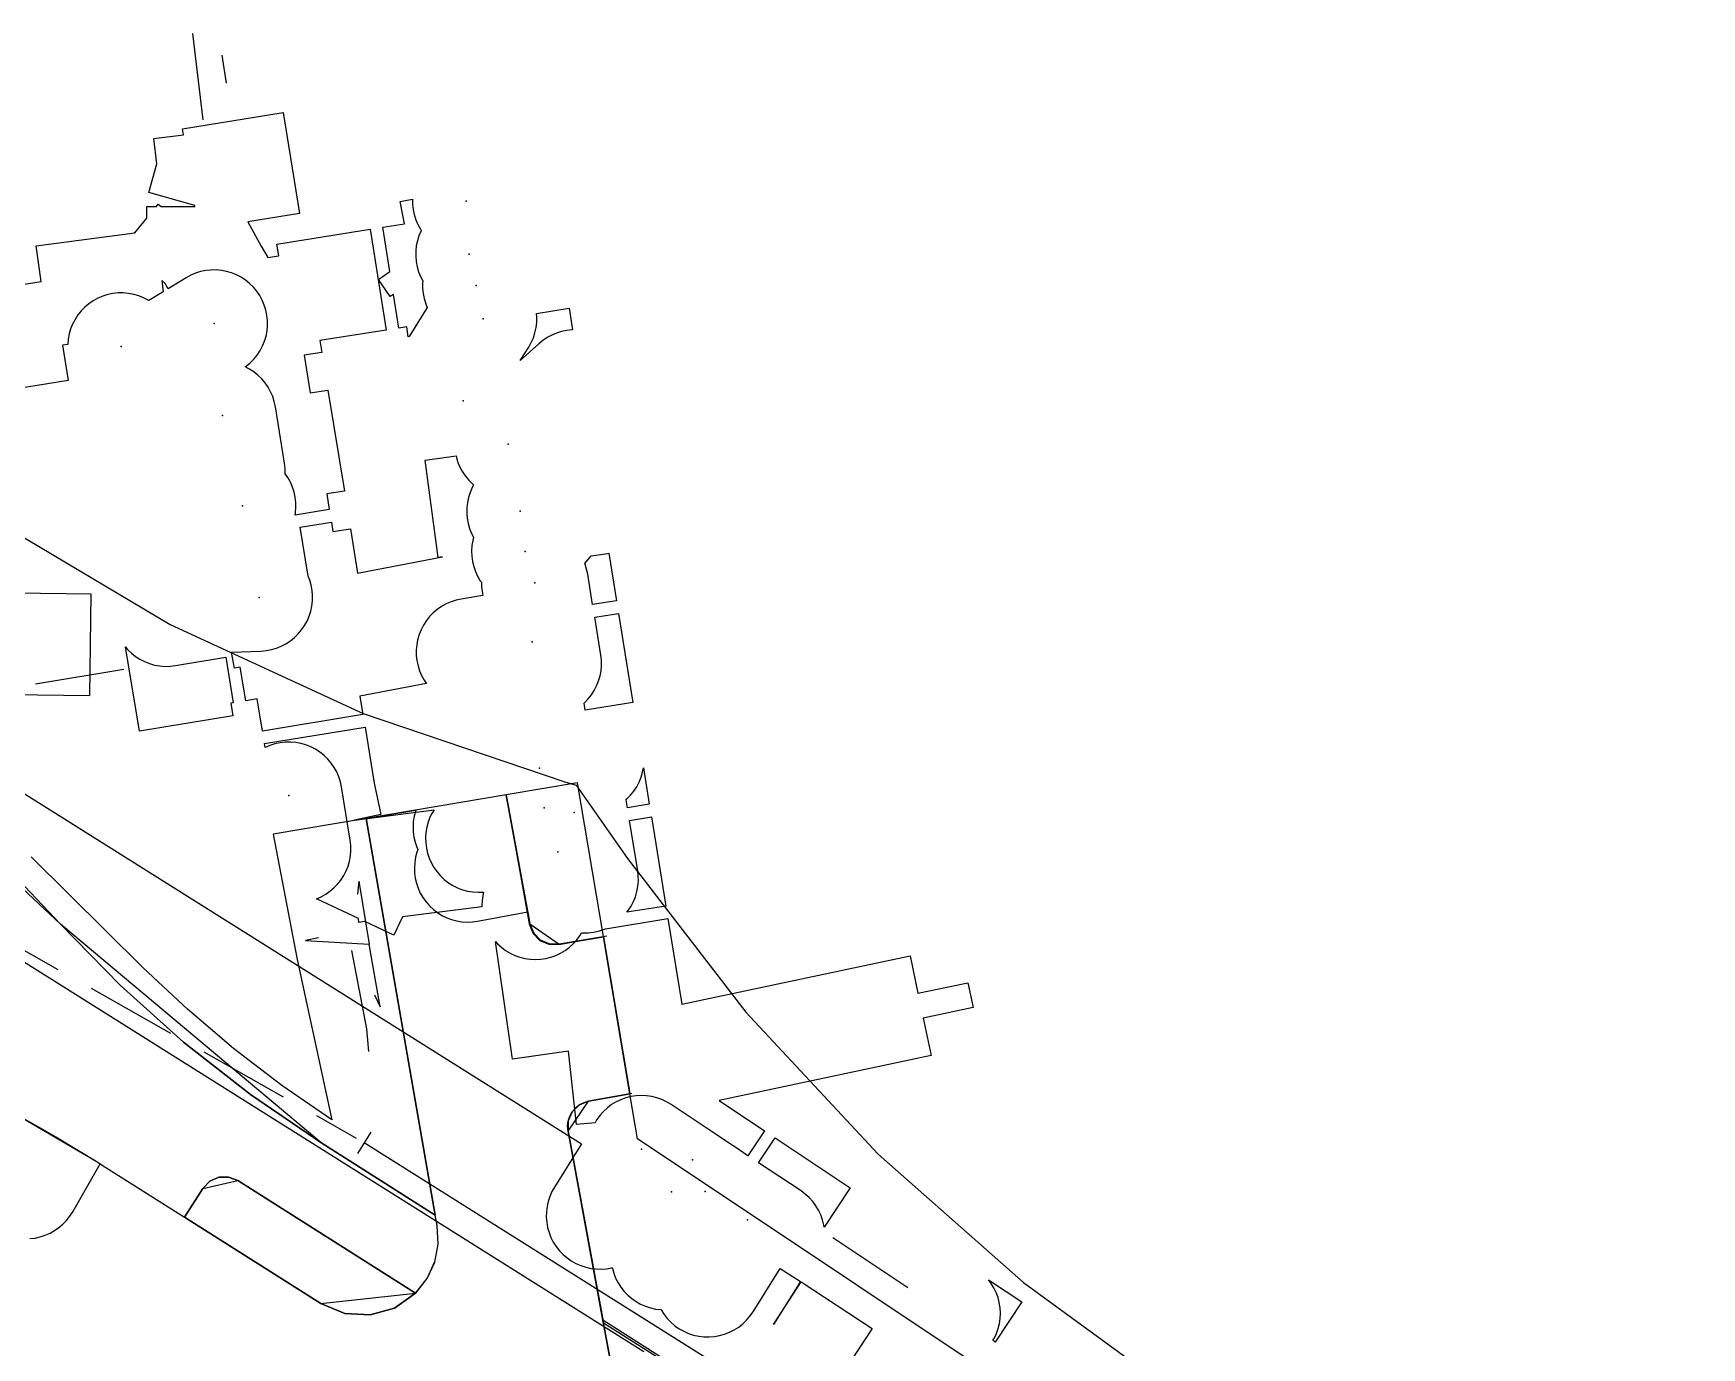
# Model space of a CAD drawing. Header units: metres. Extents: x -3782 to -2031, y 18790 to 19846.
# Drawn here: x -2634.2 to -2568.8, y 19772.1 to 19823.6 of the extents above; entities that cross this region are included whole.
import ezdxf

# ---------------------------------------------------------------- set-up
doc = ezdxf.new("R2010")
doc.units = ezdxf.units.M
for name, color, linetype in [('BENCH', 7, 'Continuous'), ('BOUNDARY', 7, 'Continuous'), ('CURB', 7, 'Continuous'), ('ELECTR_CABLE', 7, 'Continuous'), ('GRASS', 7, 'Continuous'), ('GROUND', 7, 'Continuous'), ('HEAT', 7, 'Continuous'), ('OVERHEAD_POWER_LINE', 7, 'Continuous'), ('ROAD', 7, 'Continuous'), ('SIDEWALK_PATH', 7, 'Continuous'), ('TRASH_BIN', 7, 'Continuous'), ('TREE', 7, 'Continuous')]:
    doc.layers.add(name, color=color, linetype=linetype)

msp = doc.modelspace()

# ---------------------------------------------------------------- linework, layer by layer
at = {"layer": 'BENCH'}
for p in [(-2614.207, 19793.23), (-2609.215, 19778.18)]:
    msp.add_point(p, dxfattribs=at)
at = {"layer": 'BOUNDARY'}
msp.add_lwpolyline([(-2636.057, 19804.681), (-2628.881, 19800.423), (-2621.302, 19796.935), (-2613.4, 19794.256), (-2612.954, 19794.13), (-2610.942, 19791.245), (-2606.3, 19785.218), (-2601.106, 19779.661), (-2595.408, 19774.621), (-2589.257, 19770.145)], dxfattribs=at)
at = {"layer": 'CURB'}
for points in [[(-2618.476, 19777.269), (-2622.968, 19780.111), (-2633.176, 19788.673), (-2639.176, 19794.289)], [(-2615.695, 19793.741), (-2614.765, 19788.696)], [(-2618.476, 19777.269), (-2621.188, 19792.815)], [(-2614.764, 19788.69), (-2613.614, 19787.886)], [(-2611.753, 19788.201), (-2613.614, 19787.886)], [(-2636.509, 19785.108), (-2635.306, 19781.714), (-2634.842, 19781.171), (-2631.779, 19779.379)], [(-2613.267, 19780.563), (-2612.465, 19781.728)], [(-2612.465, 19781.728), (-2610.765, 19782.041)], [(-2611.901, 19773.144), (-2613.267, 19780.563)], [(-2631.779, 19779.379), (-2631.539, 19779.228), (-2628.317, 19777.189)], [(-2628.317, 19777.189), (-2627.592, 19778.314), (-2626.217, 19778.617), (-2619.246, 19774.206)], [(-2628.317, 19777.189), (-2622.963, 19773.801), (-2619.246, 19774.206)], [(-2585.371, 19762.712), (-2593.433, 19761.657), (-2594.1, 19761.805), (-2611.901, 19773.144)], [(-2608.936, 19767.681), (-2611.628, 19771.664), (-2611.901, 19773.144)]]:
    msp.add_lwpolyline(points, dxfattribs=at)
at = {"layer": 'ELECTR_CABLE'}
for points in [[(-2627.588, 19820.218), (-2627.985, 19823.605)], [(-2626.661, 19821.657), (-2626.839, 19822.752)], [(-2637.169, 19813.36), (-2633.943, 19813.872), (-2634.129, 19815.276), (-2630.258, 19815.789), (-2629.794, 19816.358), (-2629.794, 19816.82), (-2629.418, 19816.82), (-2629.345, 19816.91), (-2629.235, 19816.82), (-2627.904, 19816.82), (-2627.909, 19816.853), (-2629.719, 19817.364), (-2629.4, 19818.493), (-2629.516, 19819.489), (-2628.358, 19819.625), (-2628.396, 19819.857), (-2624.447, 19820.497), (-2623.806, 19816.537), (-2625.826, 19816.21), (-2625.313, 19815.256), (-2625.045, 19814.817), (-2624.62, 19814.886), (-2624.692, 19815.341), (-2621.027, 19815.923), (-2620.399, 19811.972), (-2623, 19811.559), (-2622.925, 19811.097), (-2623.626, 19810.984), (-2623.383, 19809.504), (-2622.685, 19809.617), (-2622.044, 19805.657), (-2622.733, 19805.546), (-2622.633, 19804.937), (-2623.978, 19804.716), (-2623.962, 19804.802), (-2623.945, 19805.007), (-2623.948, 19805.213), (-2623.972, 19805.418), (-2624.015, 19805.619), (-2624.078, 19805.816), (-2624.16, 19806.005), (-2624.259, 19806.185), (-2624.359, 19806.33), (-2624.359, 19806.34), (-2624.362, 19806.546), (-2624.385, 19806.751), (-2624.747, 19808.964), (-2624.791, 19809.166), (-2624.854, 19809.362), (-2624.935, 19809.551), (-2625.035, 19809.731), (-2625.152, 19809.901), (-2625.285, 19810.058), (-2625.433, 19810.202), (-2625.594, 19810.33), (-2625.768, 19810.442), (-2625.93, 19810.526), (-2625.891, 19810.553), (-2625.733, 19810.685), (-2625.588, 19810.832), (-2625.459, 19810.992), (-2625.346, 19811.164), (-2625.25, 19811.347), (-2625.173, 19811.538), (-2625.115, 19811.736), (-2625.076, 19811.938), (-2625.058, 19812.143), (-2625.059, 19812.349), (-2625.081, 19812.554), (-2625.123, 19812.756), (-2625.185, 19812.953), (-2625.265, 19813.143), (-2625.364, 19813.323), (-2625.48, 19813.494), (-2625.612, 19813.652), (-2625.759, 19813.797), (-2625.919, 19813.926), (-2626.091, 19814.039), (-2626.274, 19814.135), (-2626.465, 19814.212), (-2626.663, 19814.27), (-2626.865, 19814.309), (-2627.07, 19814.327), (-2627.276, 19814.325), (-2627.481, 19814.303), (-2627.683, 19814.262), (-2627.88, 19814.2), (-2628.07, 19814.12), (-2628.251, 19814.021), (-2628.958, 19813.589), (-2629.07, 19813.798), (-2629.209, 19813.91), (-2629.15, 19813.471), (-2629.714, 19813.127), (-2629.735, 19813.141), (-2629.917, 19813.236), (-2630.109, 19813.313), (-2630.306, 19813.371), (-2630.509, 19813.409), (-2630.714, 19813.427), (-2630.92, 19813.425), (-2631.125, 19813.403), (-2631.327, 19813.361), (-2631.523, 19813.299), (-2631.713, 19813.218), (-2631.894, 19813.119), (-2632.064, 19813.003), (-2632.222, 19812.87), (-2632.366, 19812.723), (-2632.495, 19812.563), (-2632.608, 19812.39), (-2632.703, 19812.207), (-2632.78, 19812.016), (-2632.838, 19811.818), (-2632.876, 19811.616), (-2632.894, 19811.41), (-2632.894, 19811.405), (-2633.097, 19811.378), (-2632.877, 19809.991), (-2636.542, 19809.409)], [(-2634.16, 19798.094), (-2630.69, 19798.67)], [(-2633.267, 19786.887), (-2636.378, 19788.647)], [(-2621.164, 19784.565), (-2621.756, 19787.637)], [(-2628.85, 19784.389), (-2631.961, 19786.149)], [(-2621.086, 19783.686), (-2621.164, 19784.565)], [(-2624.432, 19781.891), (-2627.544, 19783.651)], [(-2621.571, 19780.273), (-2623.127, 19781.153)], [(-2620.999, 19780.524), (-2621.531, 19779.677)], [(-2607.753, 19771.606), (-2621.265, 19780.1)], [(-2602.886, 19776.392), (-2599.937, 19774.432)]]:
    msp.add_lwpolyline(points, dxfattribs=at)
for points in [[(-2619.538, 19811.709), (-2619.591, 19812.101), (-2619.905, 19812.051), (-2620.115, 19813.371), (-2620.244, 19813.283), (-2620.708, 19813.96), (-2620.258, 19814.268), (-2620.533, 19816.001), (-2619.69, 19816.135), (-2619.852, 19817.018), (-2619.369, 19817.106), (-2619.367, 19816.903), (-2619.345, 19816.699), (-2619.302, 19816.497), (-2619.24, 19816.3), (-2619.16, 19816.111), (-2619.061, 19815.93), (-2619.026, 19815.879), (-2619.036, 19815.862), (-2619.116, 19815.672), (-2619.178, 19815.476), (-2619.221, 19815.274), (-2619.243, 19815.069), (-2619.245, 19814.863), (-2619.227, 19814.658), (-2619.189, 19814.455), (-2619.132, 19814.258), (-2619.055, 19814.066), (-2618.968, 19813.899), (-2618.976, 19813.816), (-2618.975, 19813.61), (-2618.954, 19813.405), (-2618.913, 19813.203), (-2618.853, 19813.006), (-2618.791, 19812.857), (-2619.504, 19811.713)], [(-2613.227, 19812.829), (-2613.089, 19811.978), (-2613.114, 19811.978), (-2613.319, 19811.957), (-2613.521, 19811.916), (-2613.718, 19811.855), (-2613.908, 19811.776), (-2614.09, 19811.678), (-2614.261, 19811.563), (-2614.419, 19811.431), (-2615.141, 19810.772), (-2614.812, 19811.299), (-2614.712, 19811.479), (-2614.63, 19811.668), (-2614.566, 19811.864), (-2614.522, 19812.066), (-2614.499, 19812.27), (-2614.495, 19812.476), (-2614.507, 19812.622)], [(-2621.804, 19804.177), (-2621.522, 19802.434), (-2618.196, 19803.073), (-2618.36, 19803.05), (-2618.878, 19806.865), (-2617.658, 19807.036), (-2617.647, 19806.98), (-2617.586, 19806.783), (-2617.507, 19806.593), (-2617.409, 19806.411), (-2617.294, 19806.24), (-2617.162, 19806.082), (-2617.016, 19805.936), (-2616.973, 19805.901), (-2617.031, 19805.795), (-2617.113, 19805.606), (-2617.175, 19805.409), (-2617.219, 19805.208), (-2617.242, 19805.003), (-2617.245, 19804.797), (-2617.227, 19804.591), (-2617.19, 19804.389), (-2617.133, 19804.191), (-2617.057, 19803.999), (-2616.977, 19803.845), (-2617.009, 19803.72), (-2617.042, 19803.517), (-2617.054, 19803.311), (-2617.046, 19803.105), (-2617.017, 19802.901), (-2616.969, 19802.7), (-2616.902, 19802.506), (-2616.815, 19802.319), (-2616.711, 19802.141), (-2616.667, 19802.08), (-2616.665, 19801.93), (-2616.642, 19801.725), (-2616.615, 19801.557), (-2617.46, 19801.42), (-2617.661, 19801.377), (-2617.858, 19801.315), (-2618.047, 19801.233), (-2618.228, 19801.134), (-2618.397, 19801.017), (-2618.555, 19800.884), (-2618.699, 19800.737), (-2618.827, 19800.576), (-2618.94, 19800.403), (-2619.034, 19800.22), (-2619.111, 19800.028), (-2619.168, 19799.83), (-2619.205, 19799.628), (-2619.223, 19799.422), (-2619.22, 19799.216), (-2619.197, 19799.011), (-2619.154, 19798.81), (-2619.092, 19798.613), (-2619.011, 19798.424), (-2618.911, 19798.244), (-2618.823, 19798.115), (-2621.431, 19797.615), (-2621.313, 19796.896), (-2625.26, 19796.248), (-2625.467, 19797.511), (-2625.906, 19797.438), (-2626.124, 19798.751), (-2626.352, 19798.707), (-2626.474, 19799.344), (-2625.314, 19799.385), (-2625.108, 19799.403), (-2624.906, 19799.44), (-2624.708, 19799.497), (-2624.516, 19799.574), (-2624.333, 19799.668), (-2624.16, 19799.781), (-2623.999, 19799.909), (-2623.852, 19800.053), (-2623.719, 19800.211), (-2623.602, 19800.38), (-2623.503, 19800.561), (-2623.421, 19800.75), (-2623.359, 19800.947), (-2623.316, 19801.148), (-2623.293, 19801.353), (-2623.29, 19801.559), (-2623.308, 19801.764), (-2623.345, 19801.967), (-2623.402, 19802.165), (-2623.462, 19802.315), (-2623.779, 19804.242), (-2622.552, 19804.444), (-2622.49, 19804.066)], [(-2611.371, 19801.354), (-2612.303, 19801.203), (-2612.496, 19802.396), (-2612.539, 19802.598), (-2612.601, 19802.794), (-2612.611, 19802.818), (-2612.355, 19803.124), (-2611.726, 19803.208), (-2611.672, 19803.218)], [(-2611.291, 19800.861), (-2610.725, 19797.365), (-2612.601, 19797.061), (-2612.642, 19797.342), (-2612.626, 19797.356), (-2612.482, 19797.504), (-2612.353, 19797.665), (-2612.241, 19797.837), (-2612.146, 19798.02), (-2612.07, 19798.212), (-2612.013, 19798.41), (-2611.975, 19798.612), (-2611.958, 19798.818), (-2611.96, 19799.024), (-2611.983, 19799.229), (-2612.223, 19800.71)], [(-2626.4, 19797.356), (-2626.497, 19797.339), (-2626.415, 19796.846), (-2630.081, 19796.237), (-2630.63, 19799.547), (-2630.544, 19799.445), (-2630.396, 19799.302), (-2630.234, 19799.174), (-2630.061, 19799.063), (-2629.878, 19798.969), (-2629.686, 19798.893), (-2629.488, 19798.837), (-2629.285, 19798.8), (-2629.079, 19798.783), (-2628.873, 19798.787), (-2628.669, 19798.811), (-2626.696, 19799.138)], [(-2619.759, 19788.964), (-2620.104, 19788.237), (-2621.24, 19788.776), (-2621.471, 19788.746), (-2621.49, 19788.894), (-2623.13, 19789.671), (-2622.957, 19789.746), (-2622.776, 19789.846), (-2622.607, 19789.963), (-2622.45, 19790.096), (-2622.306, 19790.244), (-2622.178, 19790.405), (-2622.066, 19790.578), (-2621.972, 19790.762), (-2621.896, 19790.953), (-2621.839, 19791.151), (-2621.802, 19791.354), (-2621.785, 19791.559), (-2621.788, 19791.765), (-2621.811, 19791.97), (-2622.154, 19794.055), (-2622.197, 19794.256), (-2622.26, 19794.453), (-2622.342, 19794.642), (-2622.441, 19794.822), (-2622.559, 19794.992), (-2622.692, 19795.149), (-2622.84, 19795.292), (-2623.001, 19795.421), (-2623.174, 19795.532), (-2623.357, 19795.627), (-2623.549, 19795.703), (-2623.747, 19795.76), (-2623.95, 19795.797), (-2624.155, 19795.814), (-2624.361, 19795.81), (-2624.566, 19795.787), (-2624.767, 19795.744), (-2624.964, 19795.681), (-2625.153, 19795.599), (-2625.153, 19795.599), (-2625.179, 19795.755), (-2621.232, 19796.403), (-2620.87, 19794.197), (-2620.612, 19792.974), (-2621.646, 19792.756), (-2618.526, 19793.153), (-2618.592, 19793.049), (-2618.684, 19792.864), (-2618.757, 19792.671), (-2618.811, 19792.473), (-2618.845, 19792.269), (-2618.859, 19792.064), (-2618.853, 19791.858), (-2618.827, 19791.653), (-2618.781, 19791.452), (-2618.715, 19791.257), (-2618.631, 19791.069), (-2618.528, 19790.89), (-2618.409, 19790.722), (-2618.273, 19790.567), (-2618.123, 19790.426), (-2617.96, 19790.3), (-2617.785, 19790.19), (-2617.601, 19790.099), (-2617.408, 19790.026), (-2617.209, 19789.972), (-2617.006, 19789.937), (-2616.8, 19789.923), (-2616.594, 19789.929), (-2616.579, 19789.931), (-2616.612, 19789.8), (-2616.642, 19789.596), (-2616.652, 19789.391), (-2616.651, 19789.36)], [(-2610.08, 19793.376), (-2610.935, 19793.237), (-2610.96, 19793.393), (-2610.994, 19793.552), (-2610.957, 19793.583), (-2610.813, 19793.731), (-2610.685, 19793.892), (-2610.572, 19794.065), (-2610.478, 19794.248), (-2610.401, 19794.439), (-2610.344, 19794.637), (-2610.312, 19794.811)], [(-2610, 19792.882), (-2609.434, 19789.386), (-2610.957, 19789.14), (-2610.905, 19789.205), (-2610.793, 19789.378), (-2610.698, 19789.561), (-2610.622, 19789.752), (-2610.565, 19789.95), (-2610.527, 19790.153), (-2610.51, 19790.358), (-2610.512, 19790.564), (-2610.535, 19790.769), (-2610.855, 19792.743)], [(-2609.354, 19788.893), (-2608.811, 19785.534), (-2599.853, 19787.431), (-2599.542, 19785.964), (-2597.585, 19786.378), (-2597.378, 19785.4), (-2599.335, 19784.985), (-2599.024, 19783.518), (-2607.346, 19781.756), (-2605.562, 19780.571), (-2606.211, 19779.594), (-2606.729, 19779.938), (-2606.792, 19779.976), (-2607.325, 19780.33), (-2607.326, 19780.33), (-2607.491, 19780.453), (-2609.224, 19781.603), (-2609.401, 19781.709), (-2609.588, 19781.796), (-2609.782, 19781.865), (-2609.982, 19781.915), (-2610.186, 19781.944), (-2610.392, 19781.954), (-2610.598, 19781.943), (-2610.801, 19781.912), (-2611.001, 19781.862), (-2611.195, 19781.792), (-2611.381, 19781.703), (-2611.558, 19781.597), (-2611.723, 19781.473), (-2611.875, 19781.334), (-2612.013, 19781.181), (-2612.135, 19781.015), (-2612.21, 19780.89), (-2612.939, 19780.812), (-2613.25, 19783.695), (-2615.452, 19783.378), (-2616.118, 19787.994), (-2616.038, 19787.905), (-2615.885, 19787.767), (-2615.72, 19787.644), (-2615.543, 19787.538), (-2615.357, 19787.45), (-2615.163, 19787.38), (-2614.963, 19787.33), (-2614.759, 19787.3), (-2614.553, 19787.289), (-2614.347, 19787.299), (-2614.144, 19787.33), (-2613.944, 19787.38), (-2613.75, 19787.449), (-2613.563, 19787.537), (-2613.386, 19787.643), (-2613.221, 19787.765), (-2613.068, 19787.904), (-2612.93, 19788.056), (-2612.807, 19788.222), (-2612.736, 19788.34), (-2612.684, 19788.335), (-2612.478, 19788.338), (-2612.273, 19788.361), (-2612.071, 19788.404), (-2611.875, 19788.466), (-2611.804, 19788.496)], [(-2605.146, 19780.294), (-2602.196, 19778.335), (-2603.22, 19776.794), (-2603.232, 19776.877), (-2603.283, 19777.076), (-2603.353, 19777.27), (-2603.441, 19777.456), (-2603.548, 19777.633), (-2603.671, 19777.798), (-2603.81, 19777.95), (-2603.963, 19778.088), (-2604.129, 19778.211), (-2605.795, 19779.317)], [(-2595.464, 19773.862), (-2596.512, 19772.284), (-2596.601, 19772.355), (-2596.555, 19772.432), (-2596.467, 19772.619), (-2596.398, 19772.813), (-2596.349, 19773.013), (-2596.319, 19773.217), (-2596.309, 19773.423), (-2596.32, 19773.628), (-2596.351, 19773.832), (-2596.401, 19774.032), (-2596.471, 19774.226), (-2596.56, 19774.412), (-2596.666, 19774.588), (-2596.773, 19774.732)]]:
    msp.add_lwpolyline(points, close=True, dxfattribs=at)
at = {"layer": 'GRASS'}
for points in [[(-2611.88, 19788.197), (-2612.895, 19794.214), (-2615.695, 19793.741), (-2614.789, 19788.681), (-2614.642, 19788.312), (-2614.374, 19788.038), (-2614.023, 19787.885), (-2613.626, 19787.877)], [(-2593.376, 19768.812), (-2610.54, 19780.25), (-2610.84, 19782.027), (-2612.465, 19781.728), (-2612.833, 19781.58), (-2613.107, 19781.312), (-2613.26, 19780.96), (-2613.267, 19780.563), (-2611.881, 19773.036), (-2594.126, 19761.8), (-2593.972, 19761.72), (-2593.807, 19761.668), (-2593.636, 19761.646), (-2593.462, 19761.653), (-2585.371, 19762.712)], [(-2626.217, 19778.617), (-2626.586, 19778.759), (-2626.967, 19778.749), (-2627.317, 19778.597), (-2627.592, 19778.314), (-2628.317, 19777.189), (-2622.963, 19773.801), (-2622.023, 19773.41), (-2621.033, 19773.353), (-2620.079, 19773.622), (-2619.246, 19774.206)]]:
    msp.add_lwpolyline(points, close=True, dxfattribs=at)
msp.add_lwpolyline([(-2634.592, 19790.165), (-2633.176, 19788.673), (-2630.843, 19786.28), (-2628.358, 19784.05), (-2625.73, 19781.992), (-2622.968, 19780.111), (-2618.476, 19777.269), (-2621.188, 19792.815), (-2624.833, 19792.2), (-2623.893, 19787.286), (-2622.541, 19780.998), (-2624.499, 19782.349), (-2626.386, 19783.796), (-2628.198, 19785.335), (-2629.93, 19786.965), (-2634.328, 19791.315)], dxfattribs=at)
at = {"layer": 'GROUND'}
for points in [[(-2636.057, 19804.681), (-2628.881, 19800.423), (-2621.302, 19796.935), (-2613.4, 19794.256), (-2612.954, 19794.13), (-2610.942, 19791.245), (-2606.3, 19785.218), (-2601.106, 19779.661), (-2595.408, 19774.621), (-2589.257, 19770.145)], [(-2594.1, 19761.805), (-2611.901, 19773.144), (-2613.267, 19780.563), (-2613.284, 19780.759), (-2613.262, 19780.953), (-2613.202, 19781.139), (-2613.107, 19781.312), (-2612.98, 19781.462), (-2612.827, 19781.584), (-2612.654, 19781.673), (-2612.465, 19781.728), (-2610.84, 19782.027), (-2611.877, 19788.18), (-2613.614, 19787.886), (-2614.005, 19787.897), (-2614.352, 19788.051), (-2614.616, 19788.322), (-2614.763, 19788.685), (-2615.695, 19793.741), (-2621.188, 19792.815), (-2618.476, 19777.269), (-2622.968, 19780.111), (-2625.73, 19781.992), (-2628.358, 19784.05), (-2630.843, 19786.28), (-2633.176, 19788.673), (-2634.592, 19790.165)]]:
    msp.add_lwpolyline(points, dxfattribs=at)
msp.add_lwpolyline([(-2627.592, 19778.314), (-2627.317, 19778.597), (-2626.967, 19778.749), (-2626.586, 19778.759), (-2626.217, 19778.617), (-2619.246, 19774.206), (-2620.079, 19773.622), (-2621.033, 19773.353), (-2622.023, 19773.41), (-2622.963, 19773.801), (-2628.317, 19777.189)], close=True, dxfattribs=at)
at = {"layer": 'HEAT'}
for points in [[(-2639.898, 19801.735), (-2631.992, 19801.63), (-2632.045, 19797.63), (-2639.191, 19797.725)], [(-2639.895, 19797.116), (-2612.738, 19780.058), (-2613.801, 19778.364), (-2613.902, 19778.185), (-2613.985, 19777.996), (-2614.049, 19777.8), (-2614.093, 19777.599), (-2614.118, 19777.394), (-2614.122, 19777.188), (-2614.106, 19776.983), (-2614.07, 19776.78), (-2614.015, 19776.581), (-2613.94, 19776.389), (-2613.846, 19776.206), (-2613.736, 19776.032), (-2613.608, 19775.87), (-2613.466, 19775.721), (-2613.309, 19775.587), (-2613.14, 19775.469), (-2612.96, 19775.368), (-2612.772, 19775.285), (-2612.576, 19775.221), (-2612.374, 19775.177), (-2612.17, 19775.152), (-2611.964, 19775.148), (-2611.758, 19775.164), (-2611.555, 19775.2), (-2611.535, 19775.206), (-2611.531, 19775.185), (-2611.476, 19774.986), (-2611.401, 19774.794), (-2611.307, 19774.611), (-2611.196, 19774.437), (-2611.069, 19774.275), (-2610.926, 19774.126), (-2610.77, 19773.992), (-2610.601, 19773.874), (-2610.421, 19773.773), (-2610.233, 19773.69), (-2610.037, 19773.626), (-2609.835, 19773.582), (-2609.631, 19773.558), (-2609.619, 19773.557), (-2609.614, 19773.547), (-2609.503, 19773.373), (-2609.376, 19773.211), (-2609.233, 19773.063), (-2609.077, 19772.929), (-2608.908, 19772.811), (-2608.728, 19772.71), (-2608.539, 19772.627), (-2608.343, 19772.563), (-2608.142, 19772.519), (-2607.938, 19772.494), (-2607.732, 19772.49), (-2607.526, 19772.506), (-2607.323, 19772.542), (-2607.125, 19772.597), (-2606.933, 19772.672), (-2606.749, 19772.766), (-2606.575, 19772.876), (-2606.413, 19773.004), (-2606.265, 19773.146), (-2606.131, 19773.303), (-2606.012, 19773.472), (-2604.949, 19775.166), (-2604.15, 19774.664), (-2605.213, 19772.97), (-2604.117, 19774.643), (-2601.339, 19772.823), (-2602.239, 19771.449)], [(-2610.292, 19771.909), (-2643.168, 19792.559)]]:
    msp.add_lwpolyline(points, dxfattribs=at)
at = {"layer": 'OVERHEAD_POWER_LINE'}
for points in [[(-2621.474, 19790.361), (-2621.525, 19789.845)], [(-2621.474, 19790.361), (-2621.067, 19787.894)], [(-2623.057, 19788.144), (-2623.563, 19788.039)], [(-2623.563, 19788.039), (-2621.067, 19787.894)], [(-2620.64, 19785.431), (-2621.067, 19787.894)], [(-2620.857, 19785.9), (-2620.64, 19785.431)]]:
    msp.add_lwpolyline(points, dxfattribs=at)
at = {"layer": 'ROAD'}
msp.add_lwpolyline([(-2634.38, 19776.343), (-2634.176, 19776.367), (-2633.974, 19776.41), (-2633.778, 19776.474), (-2633.589, 19776.556), (-2633.409, 19776.657), (-2633.24, 19776.774), (-2633.083, 19776.908), (-2632.94, 19777.056), (-2632.813, 19777.218), (-2632.701, 19777.391), (-2631.617, 19779.277), (-2631.599, 19779.266), (-2631.54, 19779.229), (-2628.317, 19777.189), (-2622.964, 19773.801), (-2622.962, 19773.801), (-2622.025, 19773.411), (-2622.021, 19773.41), (-2621.035, 19773.354), (-2621.032, 19773.354), (-2620.081, 19773.621), (-2620.078, 19773.623), (-2619.247, 19774.205), (-2619.245, 19774.207), (-2618.797, 19774.774), (-2618.796, 19774.776), (-2618.501, 19775.424), (-2618.5, 19775.426), (-2618.366, 19776.126), (-2618.366, 19776.129), (-2618.403, 19776.851), (-2618.403, 19776.852), (-2618.476, 19777.269), (-2621.188, 19792.814), (-2621.188, 19792.815), (-2621.187, 19792.815), (-2619.241, 19793.143), (-2619.255, 19793.105), (-2619.306, 19792.906), (-2619.338, 19792.702), (-2619.349, 19792.496), (-2619.34, 19792.29), (-2619.312, 19792.086), (-2619.263, 19791.886), (-2619.195, 19791.691), (-2619.156, 19791.608), (-2619.198, 19791.495), (-2619.251, 19791.296), (-2619.284, 19791.092), (-2619.297, 19790.887), (-2619.289, 19790.681), (-2619.262, 19790.476), (-2619.215, 19790.276), (-2619.148, 19790.081), (-2619.063, 19789.893), (-2618.959, 19789.715), (-2618.839, 19789.548), (-2618.703, 19789.393), (-2618.552, 19789.253), (-2618.388, 19789.128), (-2618.213, 19789.019), (-2618.028, 19788.929), (-2617.835, 19788.856), (-2617.635, 19788.804), (-2617.432, 19788.77), (-2617.226, 19788.757), (-2617.02, 19788.765), (-2616.816, 19788.792), (-2614.849, 19789.155), (-2614.763, 19788.686), (-2614.763, 19788.684), (-2614.617, 19788.324), (-2614.615, 19788.321), (-2614.353, 19788.052), (-2614.35, 19788.05), (-2614.007, 19787.898), (-2614.004, 19787.897), (-2613.615, 19787.886), (-2613.613, 19787.886), (-2611.878, 19788.18), (-2611.877, 19788.18), (-2611.877, 19788.179), (-2610.84, 19782.028), (-2610.84, 19782.027), (-2610.841, 19782.027), (-2612.464, 19781.728), (-2612.465, 19781.728), (-2612.653, 19781.674), (-2612.655, 19781.673), (-2612.827, 19781.584), (-2612.828, 19781.583), (-2612.979, 19781.463), (-2612.981, 19781.461), (-2613.107, 19781.313), (-2613.108, 19781.311), (-2613.202, 19781.14), (-2613.203, 19781.138), (-2613.261, 19780.954), (-2613.262, 19780.952), (-2613.284, 19780.761), (-2613.284, 19780.759), (-2613.267, 19780.564), (-2613.267, 19780.563), (-2611.901, 19773.145), (-2611.628, 19771.665)], dxfattribs=at)
at = {"layer": 'SIDEWALK_PATH'}
for points in [[(-2634.842, 19781.171), (-2634.066, 19780.74), (-2633.297, 19780.298), (-2632.535, 19779.844), (-2631.779, 19779.379), (-2631.719, 19779.342), (-2631.659, 19779.304), (-2631.599, 19779.266), (-2631.539, 19779.228), (-2628.317, 19777.189), (-2627.592, 19778.314), (-2627.317, 19778.597), (-2626.967, 19778.749), (-2626.586, 19778.759), (-2626.217, 19778.617), (-2619.246, 19774.206), (-2618.797, 19774.775), (-2618.5, 19775.425), (-2618.366, 19776.127), (-2618.403, 19776.851), (-2618.476, 19777.269), (-2622.968, 19780.111), (-2625.73, 19781.992), (-2628.358, 19784.05), (-2630.843, 19786.28), (-2633.176, 19788.673), (-2634.592, 19790.165)], [(-2545.698, 19730.973), (-2589.056, 19758.592), (-2589.286, 19758.795), (-2589.442, 19759.051), (-2589.515, 19759.342), (-2589.496, 19759.647), (-2589.386, 19759.933), (-2589.2, 19760.168), (-2588.952, 19760.337), (-2588.659, 19760.426), (-2585.123, 19760.926), (-2585.371, 19762.712), (-2593.433, 19761.657), (-2593.607, 19761.65), (-2593.779, 19761.672), (-2593.945, 19761.725), (-2594.1, 19761.805), (-2611.901, 19773.144), (-2611.628, 19771.664), (-2611.278, 19770.474), (-2610.698, 19769.391), (-2609.91, 19768.449), (-2608.936, 19767.681), (-2549.724, 19730.209)]]:
    msp.add_lwpolyline(points, dxfattribs=at)
at = {"layer": 'TRASH_BIN'}
msp.add_point((-2608.385, 19779.429), dxfattribs=at)
at = {"layer": 'TREE'}
for p in [(-2617.271, 19817.029), (-2617.147, 19814.944), (-2616.878, 19813.72), (-2616.593, 19812.411), (-2627.156, 19812.229), (-2630.796, 19811.328), (-2617.389, 19809.194), (-2626.82, 19808.625), (-2615.612, 19807.498), (-2626.044, 19805.077), (-2615.146, 19804.87), (-2614.954, 19803.291), (-2614.569, 19802.061), (-2625.388, 19801.483), (-2614.679, 19799.743), (-2614.392, 19794.796), (-2624.226, 19793.715), (-2613.033, 19793.058), (-2613.673, 19791.507), (-2610.386, 19779.854), (-2607.891, 19778.189), (-2606.227, 19777.079)]:
    msp.add_point(p, dxfattribs=at)

doc.saveas('drawing.dxf')
